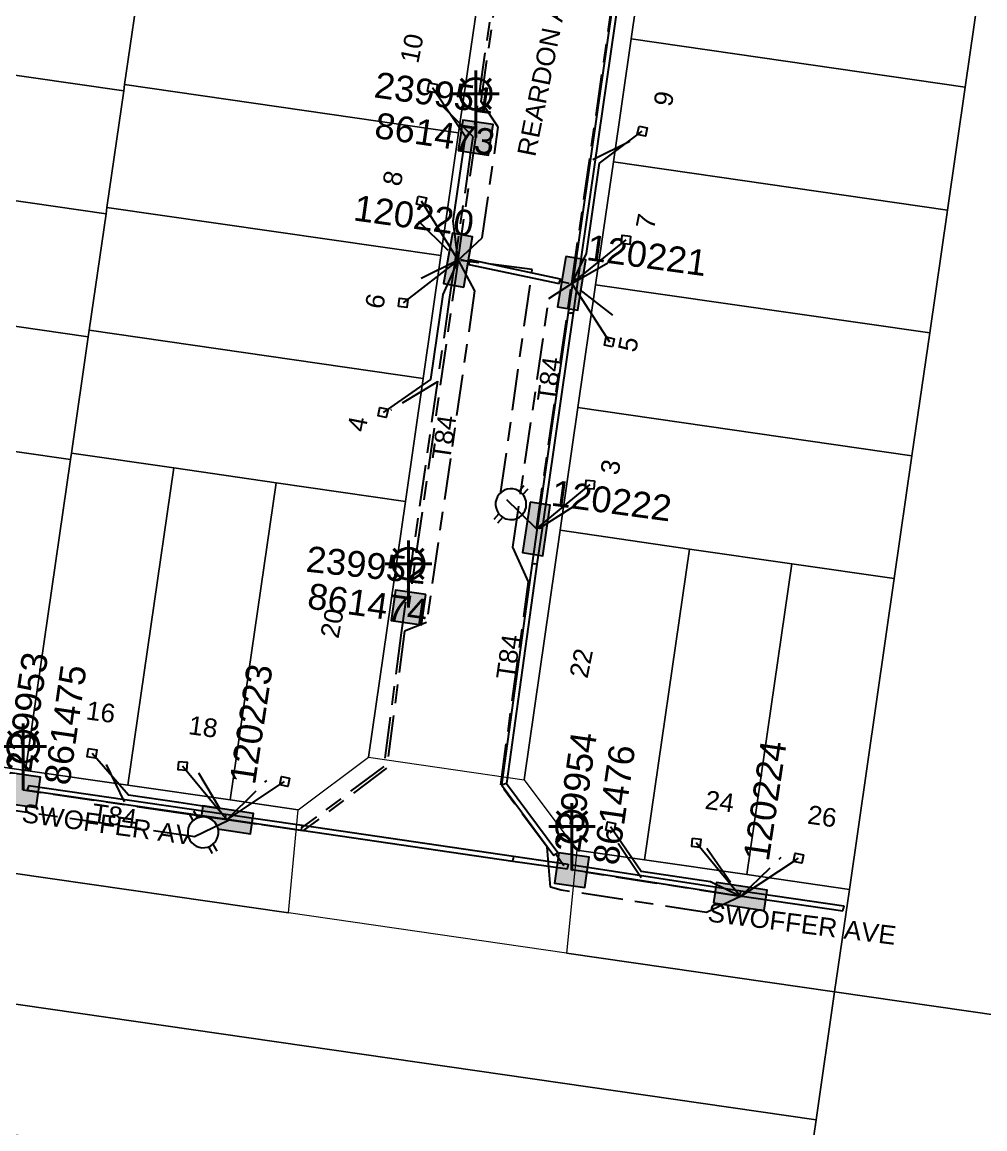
# Model space of a CAD drawing. Header units: metres. Extents: x 300545 to 301772, y 6244522 to 6246099.
# Drawn here: x 300727.7 to 300820.8, y 6244779.4 to 6244886.4 of the extents above; entities that cross this region are included whole.
import ezdxf
from ezdxf.enums import TextEntityAlignment as Align

# ---------------------------------------------------------------- set-up
doc = ezdxf.new("R2010")
doc.units = ezdxf.units.M
doc.linetypes.add('Cable Exist UG', pattern=[8.2, 4, -1.2, 1.8, -1.2])
doc.layers.get('0').update_dxf_attribs({"color": 6})
doc.layers.add('Cadastre Land Parcels_SP_EXT', color=9, linetype='Continuous', lineweight=5)
doc.layers.add('Cadastre Roads_SP_EXT', color=9, linetype='Continuous', lineweight=5)
for name, color, linetype in [('Duct_SP_EXT', 7, 'Continuous'), ('Equip_LV_EXT', 7, 'Continuous'), ('Equip_SP_SL_EXT', 7, 'Continuous'), ('Mains_LV_EXT', 7, 'Continuous'), ('Mains_LV_SL_EXT', 7, 'Continuous'), ('Services_SP_EXT', 7, 'Continuous'), ('SupportsUG_SP_LV_EXT', 7, 'Continuous'), ('SupportsUG_SP_LV_SL_EXT', 7, 'Continuous'), ('Trench_SP_EXT', 7, 'Continuous')]:
    doc.layers.add(name, color=color, linetype=linetype)
doc.styles.add('COLUMN_LABEL', font='arial.ttf')
doc.styles.add('iecARIAL', font='arial.ttf', dxfattribs={"height": 2})
doc.styles.add('POLE_LABEL', font='arial.ttf')
doc.styles.get("Standard").update_dxf_attribs({"font": 'arial.ttf'})

# ---------------------------------------------------------------- blocks, each defined once
blk = doc.blocks.new('COLUMN_EXT')
blk.add_hatch(color=256).paths.add_polyline_path([(-1.49, 1.48), (-1.49, -1.49), (1.48, -1.49), (1.48, 1.48)])
blk.add_lwpolyline([(-1.49, -1.49), (1.48, -1.49), (1.48, 1.48), (-1.49, 1.48)], close=True)
for tag, height, style, flags, p in [('ASSET_NUM', 2.5, 'COLUMN_LABEL', 8, (2, 2)), ('STRUCTURE_PLANT_NUMBER', 0.2, 'POLE_LABEL', 9, (1.81, 0.03)), ('STREET_CODE', 0.2, 'COLUMN_LABEL', 9, (1.81, -0.2))]:
    blk.add_attdef(tag, text='', height=height, dxfattribs=dict(style=style, flags=flags)).set_placement(p, align=Align.MIDDLE_LEFT)
at = {"flags": 9}
for tag, p in [('COLUMN_TYPE', (1.81, -0.4)), ('OWNED_BY', (1.81, -0.6)), ('STATE', (1.81, -0.8)), ('USAGE', (1.81, -1)), ('STREETNAME', (1.81, -1.6)), ('SUBURB', (1.81, -1.8)), ('LEGEND', (1.81, -1.2)), ('LOCATION', (1.81, -1.4)), ('NOTES', (1.81, -2))]:
    blk.add_attdef(tag, text='', height=0.2, dxfattribs=at).set_placement(p, align=Align.MIDDLE_LEFT)
at = {"flags": 1}
blk.add_attdef('Z', (1.81, -2.35), '', height=0.2, dxfattribs=at)
blk = doc.blocks.new('PILLAR_EXT')
blk.add_hatch(color=256).paths.add_polyline_path([(-2.475, 0.99), (-2.475, -0.99), (2.475, -0.99), (2.475, 0.99)])
blk.add_lwpolyline([(-2.475, -0.99), (2.475, -0.99), (2.475, 0.99), (-2.475, 0.99)], close=True)
at = {"style": 'iecARIAL', "flags": 8}
blk.add_attdef('ASSET_NUM', (1.5, 3.5), '', height=2.5, dxfattribs=at)
for tag, p, flags in [('OWNED_BY', (0, -0.2), 9), ('STATE', (0, -0.4), 9), ('SUPPORT_TYPE', (0, -0.6), 9), ('USAGE', (0, -0.8), 9), ('LEGEND', (0, -1), 9), ('LOCATION', (0, -1.2), 9), ('STREETNAME', (0, -1.8), 9), ('SUBURB', (0, -2), 1), ('NOTES', (0, -1.4), 9), ('PARENT', (0, -1.6), 9)]:
    blk.add_attdef(tag, p, '', height=0.2, dxfattribs=dict(flags=flags))
blk = doc.blocks.new('SL_LANTERN_EXT')
at = {"lineweight": 40}
for p, q in [((0, 1.97), (0, 6.47)), ((-1.46, 5.68), (-1.06, 5.28)), ((1.46, 5.68), (1.06, 5.28)), ((-2.25, 4.22), (2.25, 4.22)), ((-1.46, 2.76), (-1.06, 3.16)), ((0, 0), (0, 2.72)), ((1.46, 2.76), (1.06, 3.16))]:
    blk.add_line(p, q, dxfattribs=at)
blk.add_circle((0, 4.22), 1.5, dxfattribs=at)
at = {"style": 'iecARIAL', "flags": 8}
blk.add_attdef('ASSET_NUM', (1.5, 1.5), '', height=2.5, dxfattribs=at)
for tag, p, height, flags in [('CONSTRUCTED_VOLTAGE', (0.98, -0.65), 0.2, 9), ('CONTROL_TYPE', (0.98, -0.85), 0.2, 9), ('LANTERN_PURPOSE', (0.98, -1.05), 0.2, 9), ('LANTERN_TYPE', (0.98, -1.25), 0.2, 9), ('LNUMBER', (2.18, -3.25), 2.5, 8), ('OPERATING_VOLTAGE', (0.98, -1.65), 0.2, 9), ('ORIENTATION', (0.98, -1.85), 0.2, 9), ('OWNED_BY', (0.98, -2.05), 0.2, 9), ('STATE', (0.98, -2.25), 0.2, 9), ('NO_PHASES', (0.98, -1.45), 0.2, 9), ('USAGE', (0.98, -2.45), 0.2, 9), ('CEXIST', (0.98, -2.65), 0.2, 9), ('CNEW', (0.98, -2.85), 0.2, 9), ('CNUMBER', (0.98, -3.05), 0.2, 9), ('CREMOVE', (0.98, -3.25), 0.2, 9), ('CREPLACE', (0.98, -3.45), 0.2, 9), ('LKINGHEIGHT', (0.98, -3.65), 0.2, 9), ('LBRACKET', (0.98, -3.85), 0.2, 9), ('LBRACKETVOCAB', (0.98, -4.05), 0.2, 9), ('LCATEGORY', (0.98, -4.25), 0.2, 9), ('LCHARGE1', (0.98, -4.45), 0.2, 9), ('LCHARGE1PERCENT', (0.98, -4.65), 0.2, 9), ('LCHARGE2', (0.98, -4.85), 0.2, 9), ('LCHARGE2PERCENT', (0.98, -5.05), 0.2, 9), ('LCHARGE3', (0.98, -5.25), 0.2, 9), ('LCHARGE3PERCENT', (0.98, -5.45), 0.2, 9), ('LEXIST', (0.98, -5.65), 0.2, 9), ('LLAMP', (0.98, -5.85), 0.2, 9), ('LLAMPVOCAB', (0.98, -6.05), 0.2, 9), ('LMAST', (0.98, -6.25), 0.2, 9), ('LMASTVOCAB', (0.98, -6.45), 0.2, 9), ('LNEW', (0.98, -6.65), 0.2, 9), ('LANTNUMBER', (0.98, -6.85), 0.2, 9), ('LOUTREACH', (0.98, -7.25), 0.2, 9), ('LOUTREACHVOCAB', (0.98, -7.45), 0.2, 9), ('LRATECODE', (0.98, -7.65), 0.2, 9), ('LREMOVE', (0.98, -7.85), 0.2, 9), ('LREPLACE', (0.98, -8.05), 0.2, 9), ('LTYPE', (0.98, -8.25), 0.2, 9), ('LTYPEVOCAB', (0.98, -8.45), 0.2, 9), ('LEGEND', (0.98, -8.65), 0.2, 9), ('STREETNAME', (0.98, -9.25), 0.2, 9), ('SUBURB', (0.98, -9.45), 0.2, 1), ('LOCATION', (0.98, -8.85), 0.2, 9), ('NOTES', (0.98, -9.05), 0.2, 9)]:
    blk.add_attdef(tag, p, '', height=height, dxfattribs=dict(flags=flags))
blk = doc.blocks.new('CCP_EXT')
at = {"flags": 9}
for tag, p in [('STATE', (0, -1.8)), ('LEGEND', (0, -1.4)), ('LIFE_SUPPORT', (0, -1.6)), ('NOTES', (0, -2))]:
    blk.add_attdef(tag, text='', height=0.2, dxfattribs=at).set_placement(p, align=Align.MIDDLE_LEFT)
blk.add_wipeout([(0, 0.57), (0.57, 0), (0, -0.57), (-0.57, 0)])
blk.add_lwpolyline([(-0.57, 0), (0, 0.57), (0.57, 0), (0, -0.57), (-0.57, 0)])
at = {"flags": 1}
blk.add_attdef('Z', (0, 0), '', height=0.2, dxfattribs=at)
at = {"flags": 9}
for tag, p in [('CCP_TYPE', (0, 0)), ('CONSTRUCTED_VOLTAGE', (0, -0.2)), ('OPERATING_VOLTAGE', (0, -0.6)), ('ORIENTATION', (0, -0.8)), ('OWNED_BY', (0, -1)), ('NO_PHASES', (0, -0.4)), ('USAGE', (0, -1.2))]:
    blk.add_attdef(tag, text='', height=0.2, dxfattribs=at).set_placement(p, align=Align.MIDDLE_LEFT)
blk = doc.blocks.new('LV_UG_LINKS_OPEN_EXT')
blk.add_wipeout([(-0.25, 1.47), (-0.43, 1.43), (-0.61, 1.36), (-0.77, 1.28), (-0.93, 1.17), (-1.07, 1.05), (-1.19, 0.9), (-1.29, 0.75), (-1.38, 0.58), (-1.44, 0.4), (-1.48, 0.22), (-1.49, 0.03), (-1.49, -0.16), (-1.45, -0.34), (-1.4, -0.52), (-1.32, -0.69), (-1.23, -0.85), (-1.11, -1), (-0.98, -1.13), (-0.83, -1.24), (-0.66, -1.34), (-0.49, -1.41), (-0.31, -1.46), (-0.13, -1.49), (0.06, -1.49), (0.25, -1.47), (0.43, -1.43), (0.61, -1.36), (0.77, -1.28), (0.93, -1.17), (1.07, -1.05), (1.19, -0.9), (1.29, -0.75), (1.38, -0.58), (1.44, -0.4), (1.48, -0.22), (1.49, -0.03), (1.49, 0.16), (1.45, 0.34), (1.4, 0.52), (1.32, 0.69), (1.23, 0.85), (1.11, 1), (0.98, 1.13), (0.83, 1.24), (0.66, 1.34), (0.49, 1.41), (0.31, 1.46), (0.13, 1.49), (-0.06, 1.49)])
for p, q in [((-0.25, 1.47), (-0.25, 2.22)), ((0.25, 1.47), (0.25, 2.22)), ((-0.25, -1.47), (-0.25, -2.22)), ((0.25, -1.47), (0.25, -2.22))]:
    blk.add_line(p, q)
blk.add_lwpolyline([(0, -1.49, 1), (0, 1.49, 1)], format="xyb", close=True)
at = {"flags": 9}
for tag, p in [('ACTUAL_STATUS', (0, 0)), ('CONSTRUCTED_VOLTAGE', (0, -0.2)), ('OPERATING_VOLTAGE', (0, -0.6)), ('ORIENTATION', (0, -0.8)), ('STATE', (0, -1)), ('NO_PHASES', (0, -0.4)), ('SWITCH_TYPE', (0, -1.2)), ('USAGE', (0, -1.4)), ('NOTES', (0, -1.6))]:
    blk.add_attdef(tag, text='', height=0.2, dxfattribs=at).set_placement(p, align=Align.MIDDLE_LEFT)
at = {"flags": 1}
blk.add_attdef('Z', (0, 0), '', height=0.2, dxfattribs=at)

msp = doc.modelspace()

# ---------------------------------------------------------------- linework, layer by layer
at = {"layer": 'Cadastre Land Parcels_SP_EXT', "linetype": 'Continuous'}
for points in [[(300875.6, 6244916.41), (300882.39, 6244921.49), (300848.29, 6244926.42), (300856.13, 6244917.56), (300853.66, 6244900.2), (300843.11, 6244891.57), (300821.03, 6244894.71), (300820.64, 6244892.02), (300818.93, 6244880.14), (300817.21, 6244868.27), (300815.5, 6244856.39), (300813.78, 6244844.51), (300812.07, 6244832.63), (300807.73, 6244802.57), (300806.3, 6244792.67), (300838.46, 6244788.02), (300841.85, 6244783.49), (300856.16, 6244781.84), (300875.6, 6244916.41)], [(300737.64, 6244880.4), (300739.27, 6244891.65), (300706.96, 6244896.32), (300705.25, 6244884.44), (300737.55, 6244879.78), (300737.64, 6244880.4)], [(300820.64, 6244892.02), (300788.34, 6244896.68), (300786.62, 6244884.81), (300818.93, 6244880.14), (300820.64, 6244892.02)], [(300771.66, 6244887.61), (300739.36, 6244892.27), (300739.27, 6244891.65), (300737.64, 6244880.4), (300769.94, 6244875.73), (300771.66, 6244887.61)], [(300735.93, 6244868.52), (300737.55, 6244879.78), (300705.25, 6244884.44), (300703.53, 6244872.56), (300735.84, 6244867.9), (300735.93, 6244868.52)], [(300818.93, 6244880.14), (300786.62, 6244884.81), (300784.91, 6244872.93), (300817.21, 6244868.27), (300818.93, 6244880.14)], [(300769.94, 6244875.73), (300737.64, 6244880.4), (300737.55, 6244879.78), (300735.93, 6244868.52), (300768.23, 6244863.86), (300769.94, 6244875.73)], [(300734.21, 6244856.64), (300735.84, 6244867.9), (300703.53, 6244872.56), (300701.82, 6244860.68), (300734.12, 6244856.02), (300734.21, 6244856.64)], [(300817.21, 6244868.27), (300784.91, 6244872.93), (300783.19, 6244861.05), (300815.5, 6244856.39), (300817.21, 6244868.27)], [(300768.23, 6244863.86), (300735.93, 6244868.52), (300735.84, 6244867.9), (300734.21, 6244856.64), (300766.52, 6244851.98), (300768.23, 6244863.86)], [(300732.5, 6244844.76), (300734.12, 6244856.02), (300701.82, 6244860.68), (300700.1, 6244848.81), (300712.61, 6244847), (300722.51, 6244845.57), (300732.41, 6244844.14), (300732.5, 6244844.76)], [(300815.5, 6244856.39), (300783.19, 6244861.05), (300781.48, 6244849.17), (300813.78, 6244844.51), (300815.5, 6244856.39)], [(300766.52, 6244851.98), (300734.21, 6244856.64), (300734.12, 6244856.02), (300732.5, 6244844.76), (300742.39, 6244843.33), (300752.29, 6244841.9), (300764.8, 6244840.1), (300766.52, 6244851.98)], [(300813.78, 6244844.51), (300781.48, 6244849.17), (300779.76, 6244837.3), (300792.27, 6244835.49), (300802.17, 6244834.06), (300812.07, 6244832.63), (300813.78, 6244844.51)], [(300732.41, 6244844.14), (300722.51, 6244845.57), (300718.17, 6244815.51), (300728.06, 6244814.08), (300732.41, 6244844.14)], [(300742.39, 6244843.33), (300732.5, 6244844.76), (300732.41, 6244844.14), (300728.06, 6244814.08), (300737.96, 6244812.65), (300742.39, 6244843.33)], [(300752.29, 6244841.9), (300742.39, 6244843.33), (300737.96, 6244812.65), (300747.86, 6244811.22), (300752.29, 6244841.9)], [(300761.23, 6244815.35), (300764.8, 6244840.1), (300752.29, 6244841.9), (300747.86, 6244811.22), (300754.43, 6244810.27), (300761.23, 6244815.35)], [(300792.27, 6244835.49), (300779.76, 6244837.3), (300776.28, 6244813.18), (300781.36, 6244806.38), (300787.93, 6244805.43), (300792.27, 6244835.49)], [(300802.17, 6244834.06), (300792.27, 6244835.49), (300787.93, 6244805.43), (300797.83, 6244804), (300802.17, 6244834.06)], [(300812.07, 6244832.63), (300802.17, 6244834.06), (300797.83, 6244804), (300807.73, 6244802.57), (300812.07, 6244832.63)], [(300806.3, 6244792.67), (300780.38, 6244796.41), (300753.49, 6244800.3), (300726.64, 6244804.18), (300724.86, 6244791.81), (300804.51, 6244780.3), (300806.3, 6244792.67)], [(300859.14, 6244781.49), (300841.85, 6244783.49), (300838.46, 6244788.02), (300806.3, 6244792.67), (300804.51, 6244780.3), (300802.72, 6244767.92), (300834.89, 6244763.27), (300839.42, 6244766.66), (300856.56, 6244763.67), (300942.77, 6244751.21), (300940.73, 6244737.06), (300945.81, 6244730.26), (301065.84, 6244712.91), (301112.39, 6244660.11), (301123.1, 6244734.3), (301043.36, 6244745.89), (301010.68, 6244750.51), (301003.25, 6244751.58), (300963.79, 6244757.27), (300965.78, 6244771.04), (300946.04, 6244773.89), (300945.36, 6244769.03), (300859.14, 6244781.49)], [(300804.51, 6244780.3), (300724.86, 6244791.81), (300723.07, 6244779.43), (300753.74, 6244775), (300780.62, 6244771.12), (300802.72, 6244767.92), (300804.51, 6244780.3)]]:
    msp.add_lwpolyline(points, close=True, dxfattribs=at)
at = {"layer": 'Duct_SP_EXT'}
for p, q in [((300770.93, 6244863.01), (300770.98, 6244863.24)), ((300770.93, 6244863.01), (300779.67, 6244861.15)), ((300771.03, 6244863.48), (300770.98, 6244863.24)), ((300771.03, 6244863.48), (300779.77, 6244861.62)), ((300779.67, 6244861.15), (300779.72, 6244861.39)), ((300779.77, 6244861.62), (300779.72, 6244861.39)), ((300781.01, 6244861.6), (300780.54, 6244858.35)), ((300781.01, 6244861.6), (300781.24, 6244861.57)), ((300781.01, 6244861.6), (300781.24, 6244861.57)), ((300781.48, 6244861.53), (300781.01, 6244858.28)), ((300781.48, 6244861.53), (300781.24, 6244861.57)), ((300781.48, 6244861.53), (300781.24, 6244861.57)), ((300780.54, 6244858.35), (300780.54, 6244858.35)), ((300780.54, 6244858.35), (300780.77, 6244858.31)), ((300780.54, 6244858.35), (300780.77, 6244858.31)), ((300781.01, 6244858.28), (300780.77, 6244858.31)), ((300781.01, 6244858.28), (300780.77, 6244858.31)), ((300781.01, 6244858.28), (300781.01, 6244858.28)), ((300777.04, 6244834.11), (300774.08, 6244812.69)), ((300777.51, 6244834.04), (300774.58, 6244812.82)), ((300777.04, 6244834.11), (300777.04, 6244834.11)), ((300777.04, 6244834.11), (300777.27, 6244834.07)), ((300777.04, 6244834.11), (300777.27, 6244834.07)), ((300777.51, 6244834.04), (300777.27, 6244834.07)), ((300777.51, 6244834.04), (300777.27, 6244834.07)), ((300777.51, 6244834.04), (300777.51, 6244834.04)), ((300728.33, 6244812.63), (300728.3, 6244812.4)), ((300774.08, 6244812.69), (300774.33, 6244812.76)), ((300774.08, 6244812.69), (300779.14, 6244805.86)), ((300774.58, 6244812.82), (300774.33, 6244812.76)), ((300774.58, 6244812.82), (300779.53, 6244806.15)), ((300728.26, 6244812.16), (300728.3, 6244812.4)), ((300754.74, 6244808.31), (300754.77, 6244808.55)), ((300754.74, 6244808.31), (300754.77, 6244808.55)), ((300754.74, 6244808.31), (300775.18, 6244805.31)), ((300754.81, 6244808.79), (300754.77, 6244808.55)), ((300754.81, 6244808.79), (300754.77, 6244808.55)), ((300754.81, 6244808.79), (300775.25, 6244805.78)), ((300779.53, 6244806.15), (300779.34, 6244806)), ((300775.18, 6244805.31), (300775.21, 6244805.54)), ((300775.18, 6244805.31), (300775.21, 6244805.54)), ((300775.18, 6244805.31), (300775.18, 6244805.31)), ((300775.18, 6244805.31), (300780.47, 6244804.55)), ((300775.25, 6244805.78), (300775.21, 6244805.54)), ((300775.24, 6244805.78), (300775.21, 6244805.54)), ((300775.25, 6244805.78), (300775.24, 6244805.78)), ((300775.24, 6244805.78), (300780.54, 6244805.02)), ((300779.14, 6244805.86), (300779.34, 6244806)), ((300780.54, 6244805.02), (300780.51, 6244804.78)), ((300780.47, 6244804.55), (300780.51, 6244804.78)), ((300780.89, 6244804.49), (300780.92, 6244804.73)), ((300780.89, 6244804.49), (300797.14, 6244801.95)), ((300780.96, 6244804.96), (300780.92, 6244804.73)), ((300780.96, 6244804.96), (300797.22, 6244802.43)), ((300797.14, 6244801.95), (300797.18, 6244802.19)), ((300797.15, 6244801.95), (300797.18, 6244802.19)), ((300797.15, 6244801.95), (300807.11, 6244800.51)), ((300797.22, 6244802.43), (300797.18, 6244802.19)), ((300797.22, 6244802.43), (300797.18, 6244802.19)), ((300797.22, 6244802.43), (300807.18, 6244800.99)), ((300807.11, 6244800.51), (300807.15, 6244800.75)), ((300807.18, 6244800.99), (300807.15, 6244800.75))]:
    msp.add_line(p, q, dxfattribs=at)
at = {"layer": 'Mains_LV_EXT', "linetype": 'Cable Exist UG'}
msp.add_lwpolyline([(300769.89, 6244863.42), (300772.23, 6244865.59), (300773.77, 6244876.29), (300772.11, 6244878.77), (300772.11, 6244878.77), (300776.24, 6244907.36), (300776.75, 6244910.9)], dxfattribs=at)
at = {"layer": 'Mains_LV_SL_EXT', "linetype": 'Cable Exist UG'}
for points in [[(300769.89, 6244863.42), (300771.6, 6244875.28)], [(300797.19, 6244801.89), (300780.9, 6244804.43)]]:
    msp.add_lwpolyline(points, dxfattribs=at)
at = {"layer": 'Trench_SP_EXT', "linetype": 'Cable Exist UG'}
for points in [[(300776.46, 6244910.98), (300776, 6244907.83), (300776, 6244907.83), (300771.32, 6244875.39)], [(300771.32, 6244875.39), (300771.1, 6244873.86), (300771.1, 6244873.86), (300769.6, 6244863.49)], [(300766.05, 6244867.19), (300769.89, 6244863.42), (300765.38, 6244861.17)], [(300770.87, 6244863.28), (300770.17, 6244863.44)], [(300784.86, 6244858.09), (300780.88, 6244861.18), (300785.33, 6244863.71)], [(300779.72, 6244861.39), (300780.59, 6244861.2)], [(300777.77, 6244837.52), (300781.78, 6244840.09)], [(300764.75, 6244829.9), (300764.38, 6244827.37), (300764.38, 6244827.37), (300762.7, 6244814.46), (300756.19, 6244809.58), (300754.77, 6244808.55)], [(300744.77, 6244813.86), (300747.51, 6244809.3), (300751.38, 6244813.12)], [(300779.34, 6244806), (300780.11, 6244804.9)]]:
    msp.add_lwpolyline(points, dxfattribs=at)

# ---------------------------------------------------------------- block references
at = {"layer": 'Equip_SP_SL_EXT'}
ref = msp.add_blockref('SL_LANTERN_EXT', (300771.6, 6244875.28), dxfattribs=at)
ref.add_attrib('ASSET_NUM', '239951', dxfattribs={"layer": '0', "height": 2.5, "rotation": 351.8057, "style": 'iecARIAL'}).set_placement((300773.1, 6244876.78), align=Align.BOTTOM_RIGHT)
ref = msp.add_blockref('SL_LANTERN_EXT', (300765.1, 6244829.84), dxfattribs=at)
ref.add_attrib('ASSET_NUM', '239952', dxfattribs={"layer": '0', "height": 2.5, "rotation": 353.9692, "style": 'iecARIAL'}).set_placement((300766.6, 6244831.34), align=Align.BOTTOM_RIGHT)
ref = msp.add_blockref('SL_LANTERN_EXT', (300727.83, 6244812.16), dxfattribs=at)
ref.add_attrib('ASSET_NUM', '239953', dxfattribs={"layer": '0', "height": 2.5, "rotation": 81.7808, "style": 'iecARIAL'}).set_placement((300729.33, 6244813.66), align=Align.BOTTOM_LEFT)
ref = msp.add_blockref('SL_LANTERN_EXT', (300780.9, 6244804.43), dxfattribs=at)
ref.add_attrib('ASSET_NUM', '239954', dxfattribs={"layer": '0', "height": 2.5, "rotation": 81.7768, "style": 'iecARIAL'}).set_placement((300782.4, 6244805.93), align=Align.BOTTOM_LEFT)
at = {"layer": 'SupportsUG_SP_LV_EXT'}
ref = msp.add_blockref('PILLAR_EXT', (300769.89, 6244863.42), dxfattribs=dict(at, rotation=79.88897257222904))
ref.add_attrib('ASSET_NUM', '120220', dxfattribs={"layer": '0', "height": 2.5, "rotation": 352.1177, "style": 'iecARIAL'}).set_placement((300771.39, 6244866.92), align=Align.MIDDLE_RIGHT)
ref = msp.add_blockref('PILLAR_EXT', (300780.88, 6244861.18), dxfattribs=dict(at, rotation=260.7322066716631))
ref.add_attrib('ASSET_NUM', '120221', dxfattribs={"layer": '0', "height": 2.5, "rotation": 352.2246, "style": 'iecARIAL'}).set_placement((300782.38, 6244864.68), align=Align.MIDDLE_LEFT)
ref = msp.add_blockref('PILLAR_EXT', (300777.46, 6244837.44), dxfattribs=dict(at, rotation=261.4982772821133))
ref.add_attrib('ASSET_NUM', '120222', dxfattribs={"layer": '0', "height": 2.5, "rotation": 352.3448, "style": 'iecARIAL'}).set_placement((300778.96, 6244840.94), align=Align.MIDDLE_LEFT)
ref = msp.add_blockref('PILLAR_EXT', (300747.51, 6244809.3), dxfattribs=dict(at, rotation=351.4646316772381))
ref.add_attrib('ASSET_NUM', '120223', dxfattribs={"layer": '0', "height": 2.5, "rotation": 81.4646, "style": 'iecARIAL'}).set_placement((300749.01, 6244812.8), align=Align.MIDDLE_LEFT)
ref = msp.add_blockref('PILLAR_EXT', (300797.19, 6244801.89), dxfattribs=dict(at, rotation=351.4199196050602))
ref.add_attrib('ASSET_NUM', '120224', dxfattribs={"layer": '0', "height": 2.5, "rotation": 81.4199, "style": 'iecARIAL'}).set_placement((300798.69, 6244805.39), align=Align.MIDDLE_LEFT)
at = {"layer": 'SupportsUG_SP_LV_SL_EXT'}
ref = msp.add_blockref('COLUMN_EXT', (300771.6, 6244875.28), dxfattribs=dict(at, rotation=351.5791463008687))
ref.add_attrib('ASSET_NUM', '861473', dxfattribs={"layer": '0', "height": 2.5, "rotation": 351.5791, "style": 'COLUMN_LABEL'}).set_placement((300773.6, 6244876.03), align=Align.TOP_RIGHT)
ref = msp.add_blockref('COLUMN_EXT', (300765.1, 6244829.84), dxfattribs=dict(at, rotation=171.9069650214362))
ref.add_attrib('ASSET_NUM', '861474', dxfattribs={"layer": '0', "height": 2.5, "rotation": 351.907, "style": 'COLUMN_LABEL'}).set_placement((300767.1, 6244830.59), align=Align.TOP_RIGHT)
ref = msp.add_blockref('COLUMN_EXT', (300727.83, 6244812.16), dxfattribs=dict(at, rotation=261.7808170584515))
ref.add_attrib('ASSET_NUM', '861475', dxfattribs={"layer": '0', "height": 2.5, "rotation": 81.7808, "style": 'COLUMN_LABEL'}).set_placement((300729.83, 6244812.91), align=Align.TOP_LEFT)
ref = msp.add_blockref('COLUMN_EXT', (300780.9, 6244804.43), dxfattribs=dict(at, rotation=261.7768078072045))
ref.add_attrib('ASSET_NUM', '861476', dxfattribs={"layer": '0', "height": 2.5, "rotation": 81.7768, "style": 'COLUMN_LABEL'}).set_placement((300782.9, 6244805.18), align=Align.TOP_LEFT)

# ---------------------------------------------------------------- texts
at = {"layer": 'Cadastre Land Parcels_SP_EXT'}
for s, rotation, p in [('10', 78.8915, (300766.03, 6244882.36)), ('9', 78.7917, (300790.53, 6244878.18)), ('8', 78.589, (300764.32, 6244870.48)), ('7', 78.8418, (300788.82, 6244866.31)), ('6', 78.8418, (300762.62, 6244858.6)), ('5', 78.8418, (300787.09, 6244854.43)), ('4', 78.8418, (300760.91, 6244846.72)), ('3', 78.3885, (300785.37, 6244842.55)), ('20', 78.8915, (300758.31, 6244826.76)), ('22', 78.6398, (300782.4, 6244822.9)), ('16', 352.2348, (300733.83, 6244819.03)), ('18', 352.2348, (300743.73, 6244817.6)), ('24', 352.2348, (300793.69, 6244810.38)), ('26', 351.9793, (300803.59, 6244808.95))]:
    msp.add_text(s, height=1.8, rotation=rotation, dxfattribs=at).set_placement(p)
at = {"layer": 'Cadastre Roads_SP_EXT'}
for s, rotation, p in [('REARDON AVE', 78.6901, (300777.35, 6244873.35)), ('SWOFFER AVE', 352.2695, (300727.62, 6244809.09)), ('SWOFFER AVE', 352.875, (300793.96, 6244799.48))]:
    msp.add_text(s, height=1.8, rotation=rotation, dxfattribs=at).set_placement(p)
at = {"layer": 'Mains_LV_EXT'}
for rotation, p in [(82.1406, (300779.29, 6244849.64)), (81.7821, (300769.11, 6244843.99)), (81.8098, (300775.34, 6244822.79)), (351.7928, (300734.39, 6244809.12))]:
    msp.add_text('T84', height=1.8, rotation=rotation, dxfattribs=at).set_placement(p)

# ---------------------------------------------------------------- next in the draw order: block references
at = {"layer": 'Services_SP_EXT'}
for p, rotation in [((300767.41, 6244880.09), 213.7940526868256), ((300787.7, 6244875.89), 303.4137234004157), ((300766.34, 6244869.14), 301.8889724956621), ((300786.13, 6244865.39), 218.7322065164413), ((300764.58, 6244859.29), 37.88897262351817), ((300784.52, 6244855.52), 122.7322066585741), ((300762.64, 6244848.69), 212.9052430003998), ((300782.65, 6244841.72), 219.4982774386011), ((300734.49, 6244815.73), 306.158185238892), ((300743.25, 6244814.5), 309.4646317578805), ((300753.11, 6244813.01), 213.4646316096919), ((300784.64, 6244808.63), 33.35402565278189), ((300792.92, 6244807.08), 309.4199199505813), ((300802.81, 6244805.59), 213.4199204303595)]:
    msp.add_blockref('CCP_EXT', p, dxfattribs=dict(at, rotation=rotation))

# ---------------------------------------------------------------- next in the draw order: linework, layer by layer
at = {"layer": 'Cadastre Roads_SP_EXT', "linetype": 'Continuous'}
for points in [[(300779.76, 6244837.3), (300781.48, 6244849.17), (300783.19, 6244861.05), (300784.91, 6244872.93), (300786.62, 6244884.81), (300788.34, 6244896.68), (300790.05, 6244908.56), (300791.77, 6244920.44), (300793.77, 6244934.3), (300777.86, 6244930.54), (300776.8, 6244923.24), (300775.09, 6244911.36), (300773.37, 6244899.49), (300771.66, 6244887.61), (300769.94, 6244875.73), (300768.23, 6244863.86), (300766.52, 6244851.98), (300764.8, 6244840.1), (300761.23, 6244815.35), (300776.28, 6244813.18), (300779.76, 6244837.3)], [(300754.43, 6244810.27), (300747.86, 6244811.22), (300737.96, 6244812.65), (300728.06, 6244814.08), (300718.17, 6244815.51), (300708.27, 6244816.94), (300701.7, 6244817.89), (300700.6, 6244807.95), (300726.64, 6244804.18), (300753.49, 6244800.3), (300754.43, 6244810.27)], [(300807.73, 6244802.57), (300797.83, 6244804), (300787.93, 6244805.43), (300781.36, 6244806.38), (300780.38, 6244796.41), (300806.3, 6244792.67), (300807.73, 6244802.57)]]:
    msp.add_lwpolyline(points, close=True, dxfattribs=at)
at = {"layer": 'Duct_SP_EXT'}
for p, q in [((300786.89, 6244902.37), (300781.01, 6244861.6)), ((300787.37, 6244902.3), (300781.48, 6244861.53))]:
    msp.add_line(p, q, dxfattribs=at)
at = {"layer": 'Mains_LV_EXT', "linetype": 'Cable Exist UG'}
msp.add_lwpolyline([(300780.88, 6244861.18), (300787.76, 6244908.76)], dxfattribs=at)
at = {"layer": 'Mains_LV_SL_EXT', "linetype": 'Cable Exist UG'}
msp.add_lwpolyline([(300769.89, 6244863.42), (300765.1, 6244829.84)], dxfattribs=at)
at = {"layer": 'Services_SP_EXT'}
for points in [[(300769.89, 6244863.42), (300769.42, 6244867.18), (300769.42, 6244867.18), (300770.6, 6244875.34), (300767.41, 6244880.09)], [(300780.88, 6244861.18), (300782.31, 6244864.06), (300782.31, 6244864.06), (300783.57, 6244872.79), (300787.7, 6244875.89)], [(300769.89, 6244863.42), (300766.34, 6244869.14)], [(300780.88, 6244861.18), (300786.13, 6244865.39)], [(300769.89, 6244863.42), (300768.4, 6244860.11), (300768.4, 6244860.11), (300767.21, 6244851.87), (300762.64, 6244848.69)], [(300769.89, 6244863.42), (300764.58, 6244859.29)], [(300780.88, 6244861.18), (300784.52, 6244855.52)], [(300797.19, 6244801.89), (300794.29, 6244803.32), (300794.29, 6244803.32), (300787.59, 6244804.31), (300784.64, 6244808.63)], [(300797.19, 6244801.89), (300792.92, 6244807.08)], [(300797.19, 6244801.89), (300802.81, 6244805.59)]]:
    msp.add_lwpolyline(points, dxfattribs=at)
at = {"layer": 'Trench_SP_EXT', "linetype": 'Cable Exist UG'}
for points in [[(300771.32, 6244875.39), (300767.86, 6244878.84)], [(300782.92, 6244873.15), (300787.33, 6244875.36)], [(300769.6, 6244863.49), (300769.07, 6244859.84), (300769.07, 6244859.84), (300764.75, 6244829.9)], [(300767.89, 6244851.66), (300763.37, 6244848.92)], [(300737.63, 6244811.04), (300735.5, 6244815.47)], [(300787.61, 6244803.69), (300784.56, 6244808.22)], [(300793.96, 6244806.56), (300797.19, 6244801.89), (300801.12, 6244805.69)]]:
    msp.add_lwpolyline(points, dxfattribs=at)

# ---------------------------------------------------------------- next in the draw order: block references
at = {"layer": 'Equip_LV_EXT'}
for p, rotation in [((300775, 6244839.82), 138.3067465095405), ((300745.23, 6244808.09), 29.73029342425064)]:
    msp.add_blockref('LV_UG_LINKS_OPEN_EXT', p, dxfattribs=dict(at, rotation=rotation))

# ---------------------------------------------------------------- next in the draw order: linework, layer by layer
at = {"layer": 'Duct_SP_EXT'}
for p, q in [((300780.54, 6244858.35), (300777.53, 6244837.55)), ((300781.01, 6244858.28), (300778.01, 6244837.48)), ((300777.53, 6244837.55), (300777.04, 6244834.11)), ((300778.01, 6244837.48), (300777.51, 6244834.04)), ((300777.53, 6244837.55), (300777.77, 6244837.52)), ((300777.53, 6244837.55), (300777.77, 6244837.52)), ((300778.01, 6244837.48), (300777.77, 6244837.52)), ((300778.01, 6244837.48), (300777.77, 6244837.52)), ((300728.33, 6244812.63), (300747.43, 6244809.86)), ((300728.26, 6244812.16), (300747.36, 6244809.39)), ((300747.36, 6244809.39), (300747.39, 6244809.63)), ((300747.36, 6244809.39), (300747.39, 6244809.63)), ((300747.36, 6244809.39), (300754.74, 6244808.31)), ((300747.43, 6244809.86), (300747.39, 6244809.63)), ((300747.43, 6244809.86), (300747.39, 6244809.63)), ((300747.43, 6244809.86), (300754.81, 6244808.79))]:
    msp.add_line(p, q, dxfattribs=at)
at = {"layer": 'Mains_LV_EXT', "linetype": 'Cable Exist UG'}
for points in [[(300769.89, 6244863.42), (300771.49, 6244860.46), (300766.85, 6244828.39), (300764.71, 6244827.53), (300764.71, 6244827.53), (300762.98, 6244814.29), (300754.88, 6244808.23), (300750.36, 6244808.89), (300747.51, 6244809.3)], [(300777.46, 6244837.44), (300774, 6244840.81), (300777.06, 6244862.53), (300769.89, 6244863.42)], [(300797.19, 6244801.89), (300793.91, 6244800.34), (300793.91, 6244800.34), (300779.87, 6244802.51), (300778.84, 6244802.8), (300778.49, 6244806.66), (300778.49, 6244806.66), (300774.01, 6244812.68), (300776.71, 6244832.31), (300775.18, 6244835.66), (300778.67, 6244859.7), (300780.88, 6244861.18)], [(300777.46, 6244837.44), (300780.88, 6244861.18)], [(300747.68, 6244809.25), (300744.4, 6244807.67), (300744.4, 6244807.67), (300726.01, 6244810.34), (300724.85, 6244812.64), (300708.56, 6244814.77)]]:
    msp.add_lwpolyline(points, dxfattribs=at)
at = {"layer": 'Mains_LV_SL_EXT', "linetype": 'Cable Exist UG'}
msp.add_lwpolyline([(300747.51, 6244809.3), (300745.92, 6244809.53), (300742.79, 6244809.99), (300727.83, 6244812.16)], dxfattribs=at)
at = {"layer": 'Services_SP_EXT'}
for points in [[(300777.46, 6244837.44), (300782.65, 6244841.72)], [(300747.51, 6244809.3), (300746.64, 6244810.41), (300742.88, 6244810.99), (300742.88, 6244810.99), (300738.03, 6244811.7), (300734.49, 6244815.73)], [(300747.51, 6244809.3), (300743.25, 6244814.5)], [(300747.51, 6244809.3), (300753.11, 6244813.01)]]:
    msp.add_lwpolyline(points, dxfattribs=at)

doc.saveas('drawing.dxf')
